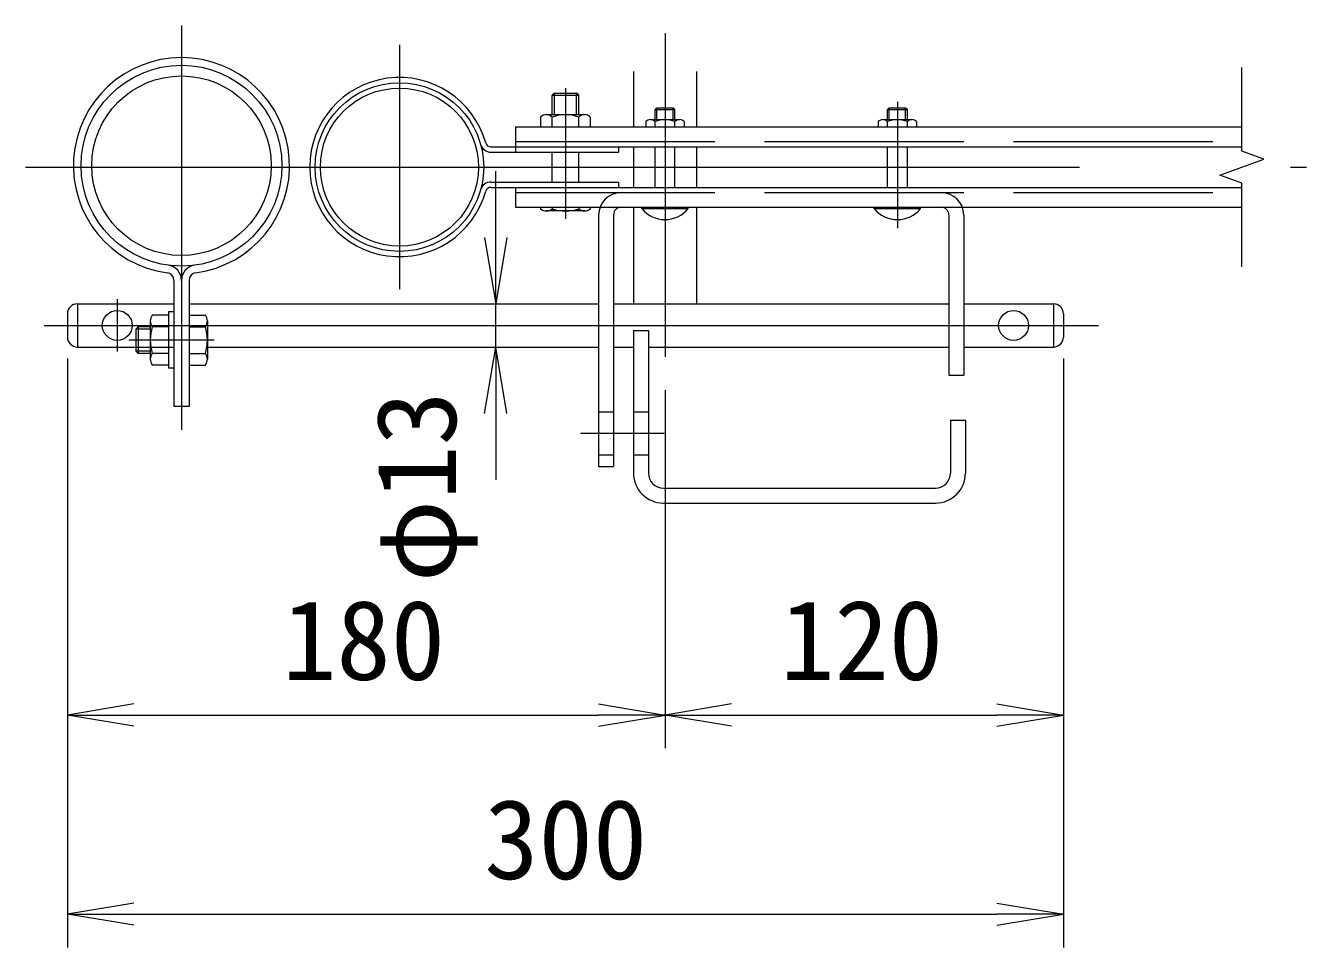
# Model space of a CAD drawing. Units: millimetres, scale not verified, with parts at other scales. Extents: x -4200 to 4200, y -2970 to 2970.
# Drawn here: x -3160 to -2388, y -2214 to -1659 of the extents above; entities that cross this region are included whole.
import ezdxf
from ezdxf.enums import TextEntityAlignment as Align

# ---------------------------------------------------------------- set-up
doc = ezdxf.new("R2010")
doc.units = ezdxf.units.MM
doc.header["$LTSCALE"] = 20
doc.linetypes.add('DASHED', pattern=[7.5, 6, -1.5])
doc.linetypes.add('USER1', pattern=[50.8, 31.75, -6.35, 6.35, -6.35])
for name, color, linetype, lineweight in [('0-4_D-BMK', 2, 'USER1', 13), ('0-5_D-STR1', 1, 'Continuous', 18), ('0-8_D-STR3', 3, 'Continuous', 13), ('0-9_D-STR-DIM', 7, 'Continuous', 9), ('0-A_0', 7, 'Continuous', 9)]:
    doc.layers.add(name, color=color, linetype=linetype, lineweight=lineweight)
doc.styles.add('ＭＳ ゴシック', font='')
doc.styles.get('ＭＳ ゴシック').set_extended_font_data('MS Gothic')

# ---------------------------------------------------------------- blocks, each defined once
blk = doc.blocks.new('_Open')
at = {"layer": '0-A_0'}
blk.add_line((-20, 3.33), (0, 0), dxfattribs=at)
blk.add_lwpolyline([(-20, -3.33), (0, 0), (-20, 0)], dxfattribs=at)

msp = doc.modelspace()

# ---------------------------------------------------------------- linework, layer by layer
at = {"layer": '0-4_D-BMK'}
for p, q in [((-3065.72, -1658.84), (-3065.72, -1902.33)), ((-2774.42, -1663.45), (-2774.42, -1858.48)), ((-2934.42, -1670.46), (-2934.42, -1817.69)), ((-2834.42, -1696.55), (-2834.42, -1775.25)), ((-2634.42, -1704.71), (-2634.42, -1780.82)), ((-3159.62, -1744.08), (-2388.02, -1744.08)), ((-3104.42, -1823.69), (-3104.42, -1855.26)), ((-3148.35, -1839.48), (-2513.04, -1839.48)), ((-3046.1, -1848.33), (-3097.45, -1848.33)), ((-2825.28, -1904.48), (-2774.99, -1904.48))]:
    msp.add_line(p, q, dxfattribs=at)
at = {"layer": '0-5_D-STR1'}
for centre, radius in [((-3065.72, -1743.23), 60.5), ((-3065.72, -1743.23), 54.1), ((-2934.42, -1744.08), 50.8), ((-2934.42, -1744.08), 47.6)]:
    msp.add_circle(centre, radius, dxfattribs=at)
at = {"layer": '0-8_D-STR3'}
for p, q in [((-2793.42, -1686.48), (-2793.42, -1719.88)), ((-2755.42, -1686.48), (-2755.42, -1719.88)), ((-2841.07, -1699.48), (-2842.42, -1700.83)), ((-2842.42, -1712.48), (-2842.42, -1700.83)), ((-2842.42, -1700.83), (-2826.42, -1700.83)), ((-2841.07, -1699.48), (-2827.78, -1699.48)), ((-2841.07, -1712.48), (-2841.07, -1699.48)), ((-2827.78, -1712.48), (-2827.78, -1699.48)), ((-2826.42, -1700.83), (-2827.78, -1699.48)), ((-2826.42, -1712.48), (-2826.42, -1700.83)), ((-2846.26, -1712.48), (-2822.58, -1712.48)), ((-2779.34, -1708.28), (-2780.42, -1709.36)), ((-2780.42, -1715.48), (-2780.42, -1709.36)), ((-2780.42, -1709.36), (-2768.42, -1709.36)), ((-2779.34, -1715.48), (-2779.34, -1708.28)), ((-2779.34, -1708.28), (-2769.5, -1708.28)), ((-2779.34, -1708.28), (-2769.5, -1708.28)), ((-2769.5, -1715.48), (-2769.5, -1708.28)), ((-2769.5, -1708.28), (-2768.42, -1709.36)), ((-2768.42, -1715.48), (-2768.42, -1709.36)), ((-2639.34, -1708.28), (-2640.42, -1709.36)), ((-2640.42, -1709.36), (-2628.42, -1709.36)), ((-2640.42, -1715.48), (-2640.42, -1709.36)), ((-2639.34, -1708.28), (-2629.5, -1708.28)), ((-2639.34, -1715.48), (-2639.34, -1708.28)), ((-2629.5, -1715.48), (-2629.5, -1708.28)), ((-2628.42, -1715.48), (-2628.42, -1709.36)), ((-2864.42, -1719.88), (-2864.42, -1735.08)), ((-2864.42, -1719.88), (-2426.87, -1719.88)), ((-2849.42, -1714.08), (-2849.42, -1719.88)), ((-2842.42, -1719.88), (-2842.42, -1714.08)), ((-2826.42, -1719.88), (-2826.42, -1714.08)), ((-2819.42, -1714.08), (-2819.42, -1719.88)), ((-2785.92, -1716.68), (-2785.92, -1719.88)), ((-2780.42, -1719.88), (-2780.42, -1716.68)), ((-2768.42, -1719.88), (-2768.42, -1716.68)), ((-2762.92, -1716.68), (-2762.92, -1719.88)), ((-2645.92, -1716.68), (-2645.92, -1719.88)), ((-2640.42, -1719.88), (-2640.42, -1716.68)), ((-2628.42, -1719.88), (-2628.42, -1716.68)), ((-2622.92, -1716.68), (-2622.92, -1719.88)), ((-2879.33, -1731.88), (-2426.87, -1731.88)), ((-2879.33, -1735.08), (-2802.42, -1735.08)), ((-2842.42, -1753.08), (-2842.42, -1735.08)), ((-2826.42, -1753.08), (-2826.42, -1735.08)), ((-2802.42, -1731.88), (-2802.42, -1735.08)), ((-2793.42, -1731.88), (-2793.42, -1756.28)), ((-2780.42, -1756.28), (-2780.42, -1731.88)), ((-2768.42, -1756.28), (-2768.42, -1731.88)), ((-2755.42, -1731.88), (-2755.42, -1756.28)), ((-2640.42, -1756.28), (-2640.42, -1731.88)), ((-2628.42, -1756.28), (-2628.42, -1731.88)), ((-2879.33, -1753.08), (-2802.42, -1753.08)), ((-2879.33, -1756.28), (-2426.87, -1756.28)), ((-2864.42, -1756.28), (-2864.42, -1768.28)), ((-2802.42, -1753.08), (-2802.42, -1756.28)), ((-2864.42, -1768.28), (-2426.87, -1768.28)), ((-2849.42, -1768.28), (-2849.42, -1769.28)), ((-2822.78, -1770.48), (-2845.98, -1770.48)), ((-2842.42, -1768.28), (-2842.42, -1769.28)), ((-2826.42, -1768.28), (-2826.42, -1769.28)), ((-2819.42, -1768.28), (-2819.42, -1769.28)), ((-2805.42, -1772.78), (-2805.42, -1924.48)), ((-2793.42, -1768.28), (-2793.42, -1826.48)), ((-2788.42, -1768.28), (-2760.42, -1768.28)), ((-2788.42, -1769.1), (-2788.42, -1768.28)), ((-2788.42, -1769.1), (-2760.42, -1769.1)), ((-2760.42, -1769.1), (-2760.42, -1768.28)), ((-2755.42, -1768.28), (-2755.42, -1826.48)), ((-2648.42, -1768.28), (-2620.42, -1768.28)), ((-2648.42, -1769.1), (-2648.42, -1768.28)), ((-2648.42, -1769.1), (-2620.42, -1769.1)), ((-2620.42, -1769.1), (-2620.42, -1768.28)), ((-2603.42, -1772.78), (-2603.42, -1869.48)), ((-2594.42, -1772.98), (-2594.42, -1869.48)), ((-3070.32, -1812.32), (-3070.32, -1888.33)), ((-3065.72, -1812.32), (-3065.72, -1888.33)), ((-3061.12, -1812.32), (-3061.12, -1888.33)), ((-3128.42, -1826.48), (-3070.32, -1826.48)), ((-3128.42, -1826.48), (-3128.42, -1852.48)), ((-3061.12, -1826.48), (-2814.42, -1826.48)), ((-2805.42, -1826.48), (-2603.42, -1826.48)), ((-2594.42, -1826.48), (-2540.42, -1826.48)), ((-2540.42, -1826.48), (-2540.42, -1852.48)), ((-3134.42, -1832.48), (-3134.42, -1846.48)), ((-3073.52, -1833.33), (-3083.32, -1833.33)), ((-3073.52, -1831.33), (-3073.52, -1865.33)), ((-3070.32, -1831.33), (-3073.52, -1831.33)), ((-3061.12, -1830.53), (-3061.12, -1866.13)), ((-3061.12, -1833.33), (-3051.32, -1833.33)), ((-2534.42, -1832.48), (-2534.42, -1846.48)), ((-3093.12, -1841.69), (-3091.77, -1840.33)), ((-3093.12, -1841.69), (-3093.12, -1854.98)), ((-3084.52, -1841.69), (-3093.12, -1841.69)), ((-3084.52, -1840.33), (-3091.77, -1840.33)), ((-3091.77, -1840.33), (-3091.77, -1856.33)), ((-3084.52, -1836.69), (-3084.52, -1859.89)), ((-3073.52, -1840.33), (-3083.32, -1840.33)), ((-3061.12, -1840.33), (-3051.32, -1840.33)), ((-3050.12, -1836.69), (-3050.12, -1859.89)), ((-2793.42, -1842.48), (-2793.42, -1928.48)), ((-2793.42, -1842.48), (-2784.42, -1842.48)), ((-2784.42, -1842.48), (-2784.42, -1928.48)), ((-3128.42, -1852.48), (-3070.32, -1852.48)), ((-3084.52, -1854.98), (-3093.12, -1854.98)), ((-3093.12, -1854.98), (-3091.77, -1856.33)), ((-3084.52, -1856.33), (-3091.77, -1856.33)), ((-3073.52, -1856.33), (-3083.32, -1856.33)), ((-3061.12, -1856.33), (-3051.32, -1856.33)), ((-3050.12, -1852.48), (-2814.42, -1852.48)), ((-2805.42, -1852.48), (-2793.42, -1852.48)), ((-2784.42, -1852.48), (-2603.42, -1852.48)), ((-2594.42, -1852.48), (-2540.42, -1852.48)), ((-3073.52, -1863.33), (-3083.32, -1863.33)), ((-3070.32, -1865.33), (-3073.52, -1865.33)), ((-3061.12, -1863.33), (-3051.32, -1863.33)), ((-2603.42, -1869.48), (-2594.42, -1869.48)), ((-3061.12, -1888.33), (-3070.32, -1888.33)), ((-2814.42, -1891.48), (-2805.42, -1891.48)), ((-2793.42, -1891.48), (-2784.42, -1891.48)), ((-2602.42, -1896.48), (-2602.42, -1928.48)), ((-2602.42, -1896.48), (-2593.42, -1896.48)), ((-2593.42, -1896.48), (-2593.42, -1928.48)), ((-2814.42, -1917.48), (-2805.42, -1917.48)), ((-2793.42, -1917.48), (-2784.42, -1917.48)), ((-2775.42, -1937.48), (-2611.42, -1937.48)), ((-2775.42, -1946.48), (-2611.42, -1946.48))]:
    msp.add_line(p, q, dxfattribs=at)
at = {"layer": '0-8_D-STR3', "linetype": 'DASHED'}
for p, q in [((-2783.21, -1715.48), (-2765.49, -1715.48)), ((-2643.21, -1715.48), (-2625.49, -1715.48)), ((-2864.42, -1728.68), (-2426.87, -1728.68)), ((-2864.42, -1759.48), (-2426.87, -1759.48))]:
    msp.add_line(p, q, dxfattribs=at)
at = {"layer": '0-8_D-STR3'}
for points in [[(-2639.34, -1708.28), (-2629.5, -1708.28), (-2628.42, -1709.36)], [(-2814.42, -1772.98), (-2814.42, -1924.48), (-2805.42, -1924.48)]]:
    msp.add_lwpolyline(points, dxfattribs=at)
for centre in [(-3104.42, -1839.48), (-2564.42, -1839.48)]:
    msp.add_circle(centre, 9, dxfattribs=at)
for centre, radius, start, end in [((-3065.72, -1743.23), 65.1, 277.58485, 262.41515), ((-2934.42, -1744.08), 54, 15.6185, 344.3815), ((-2845.92, -1717.07), 4.6, 40.52088, 139.47912), ((-2834.42, -1733.28), 20.8, 67.38014, 112.61986), ((-2822.92, -1717.07), 4.6, 40.52088, 139.47912), ((-2783.17, -1719.23), 3.75, 42.84372, 137.15628), ((-2774.42, -1731.08), 15.6, 67.38014, 112.61986), ((-2765.67, -1719.21), 3.74, 42.69541, 137.30459), ((-2643.17, -1719.23), 3.75, 42.84372, 137.15628), ((-2634.42, -1731.08), 15.6, 67.38014, 112.61986), ((-2625.67, -1719.21), 3.74, 42.69541, 137.30459), ((-2879.33, -1728.68), 6.4, 195.6185, 270), ((-2879.33, -1728.68), 3.2, 195.6185, 270), ((-2879.33, -1759.48), 6.4, 90, 164.3815), ((-2879.33, -1759.48), 3.2, 90, 164.3815), ((-2800.92, -1772.98), 13.5, 90, 180), ((-2607.92, -1772.98), 13.5, 0, 90), ((-2845.92, -1764.77), 5.7, 232.14171, 307.85829), ((-2834.42, -1743.21), 27.27, 252.93847, 287.06153), ((-2822.92, -1764.78), 5.7, 232.09851, 307.90149), ((-2800.92, -1772.78), 4.5, 90, 180), ((-2774.42, -1757.48), 18.2, 219.71514, 320.28486), ((-2634.42, -1757.48), 18.2, 219.71514, 320.28486), ((-2607.92, -1772.78), 4.5, 0, 90), ((-3074.92, -1812.32), 9.2, 0, 82.41515), ((-3056.52, -1812.32), 9.2, 97.58485, 180), ((-3074.92, -1812.32), 4.6, 0, 82.41515), ((-3056.52, -1812.32), 4.6, 97.58485, 180), ((-3128.42, -1832.48), 6, 90, 180), ((-2540.42, -1832.48), 6, 0, 90), ((-3078.83, -1836.83), 5.7, 142.09851, 217.90149), ((-3055.82, -1836.83), 5.7, 322.09851, 37.90149), ((-3057.25, -1848.33), 27.27, 162.93847, 197.06153), ((-3077.39, -1848.33), 27.27, 342.93847, 17.06153), ((-3128.42, -1846.48), 6, 180, 270), ((-2540.42, -1846.48), 6, 270, 0), ((-3078.82, -1859.83), 5.7, 142.14171, 217.85829), ((-3055.82, -1859.83), 5.7, 322.14171, 37.85829), ((-2775.42, -1928.48), 18, 180, 270), ((-2775.42, -1928.48), 9, 180, 270), ((-2611.42, -1928.48), 9, 270, 0), ((-2611.42, -1928.48), 18, 270, 0)]:
    msp.add_arc(centre, radius, start, end, dxfattribs=at)
at = {"layer": '0-9_D-STR-DIM'}
for p, q in [((-2426.87, -1734.46), (-2426.87, -1684.08)), ((-2413.65, -1739.27), (-2426.87, -1734.46)), ((-2440.08, -1748.89), (-2413.65, -1739.27)), ((-2876.42, -1786.48), (-2876.42, -1746.48)), ((-2426.87, -1753.69), (-2440.08, -1748.89)), ((-2426.87, -1804.08), (-2426.87, -1753.69)), ((-2876.42, -1852.48), (-2876.42, -1826.48)), ((-3134.42, -1859.48), (-3134.42, -2094.22)), ((-3134.42, -1859.48), (-3134.42, -2214.22)), ((-2534.42, -1859.48), (-2534.42, -2094.22)), ((-2534.42, -1859.48), (-2534.42, -2214.22)), ((-2774.42, -1878.48), (-2774.42, -2094.22)), ((-2774.42, -1878.48), (-2774.42, -2094.22)), ((-2876.42, -1892.48), (-2876.42, -1932.48)), ((-3094.42, -2074.22), (-2814.42, -2074.22)), ((-2734.42, -2074.22), (-2574.42, -2074.22)), ((-3094.42, -2194.22), (-2574.42, -2194.22))]:
    msp.add_line(p, q, dxfattribs=at)

# ---------------------------------------------------------------- block references
at = {"layer": '0-9_D-STR-DIM', "xscale": 2, "yscale": 2}
for p, rotation in [((-2876.42, -1826.48), 270), ((-2876.42, -1852.48), 90), ((-3134.42, -2074.22), 180), ((-2774.42, -2074.22), 180), ((-3134.42, -2194.22), 180)]:
    msp.add_blockref('_Open', p, dxfattribs=dict(at, rotation=rotation))
for p in [(-2774.42, -2074.22), (-2534.42, -2074.22), (-2534.42, -2194.22)]:
    msp.add_blockref('_Open', p, dxfattribs=at)

# ---------------------------------------------------------------- texts
at = {"layer": '0-9_D-STR-DIM', "style": 'ＭＳ ゴシック'}
msp.add_text('φ13', height=48.09, rotation=90, dxfattribs=at).set_placement((-2885.86, -1994.26), align=Align.BOTTOM_LEFT)
for s, p in [('180', (-3005.07, -2067.47)), ('120', (-2705.07, -2067.47)), ('300', (-2883.3, -2187.47))]:
    msp.add_text(s, height=48.09, dxfattribs=at).set_placement(p, align=Align.BOTTOM_LEFT)

doc.saveas('drawing.dxf')
